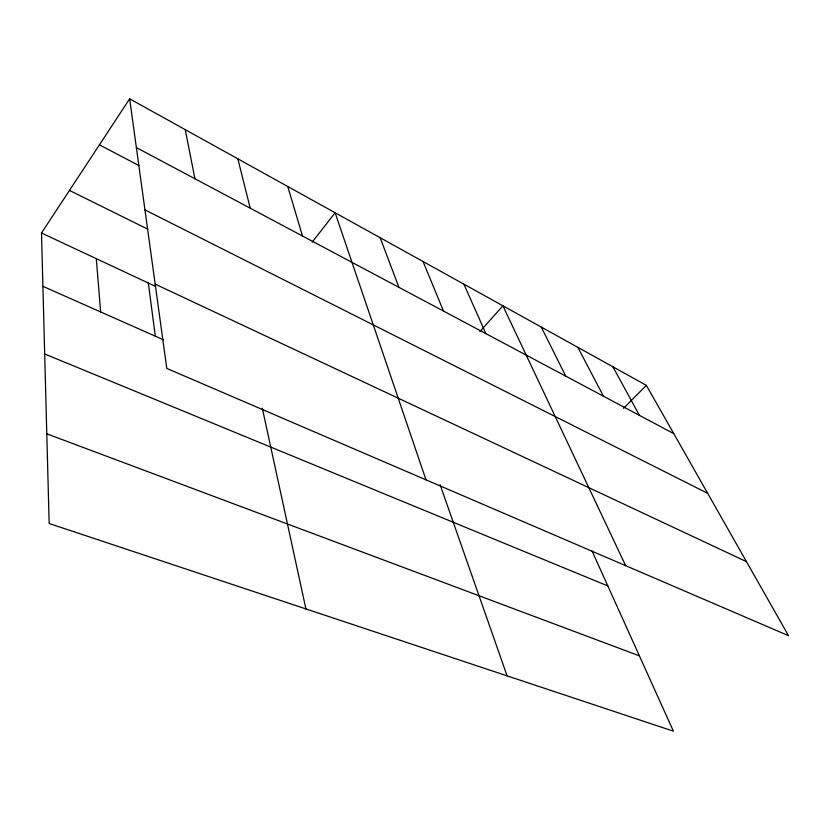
<?xml version="1.0" encoding="UTF-8"?>
<svg xmlns="http://www.w3.org/2000/svg" width="830" height="830" viewBox="0 0 830 830"><rect width="100%" height="100%" fill="white"/><g stroke="black" fill="none" stroke-linecap="round" stroke-linejoin="round"><path stroke-width="1.25" d="M592.091 551.068L673.4 731.178L49.157 523.512L41.5 233.002L129.656 98.822L646.363 385.348L788.5 635.676L166.788 368.416L129.656 98.822M312.215 242.111L335.123 212.76L425.998 479.844M479.896 331.616L502.907 305.793L625.664 565.676M623.527 408.339L646.363 385.348M46.791 433.82L639.39 655.835M44.685 353.974L607.84 585.949M42.901 286.34L163.562 339.844M155.179 284.13L746.461 561.64M41.5 233.002L155.251 286.267M69.471 190.423L147.771 229.173M144.949 209.886L707.689 493.342M99.424 144.845L138.952 165.554M136.369 147.584L673.794 433.654M612.872 366.777L639.442 415.374M577.867 347.365L603.472 396.221M541.253 327.062L565.77 376.146M463.918 284.171L485.861 333.619M423.051 261.512L443.49 311.063M380.171 237.733L398.929 287.346M440.097 484.699L507.099 675.859M287.751 186.491L302.504 236.021M237.847 158.821L250.235 208.195M262.301 408.163L305.917 608.929M185.235 129.646L194.946 178.761M148.342 283.04L155.314 336.181M96.301 258.67L100.638 311.935"/></g></svg>
